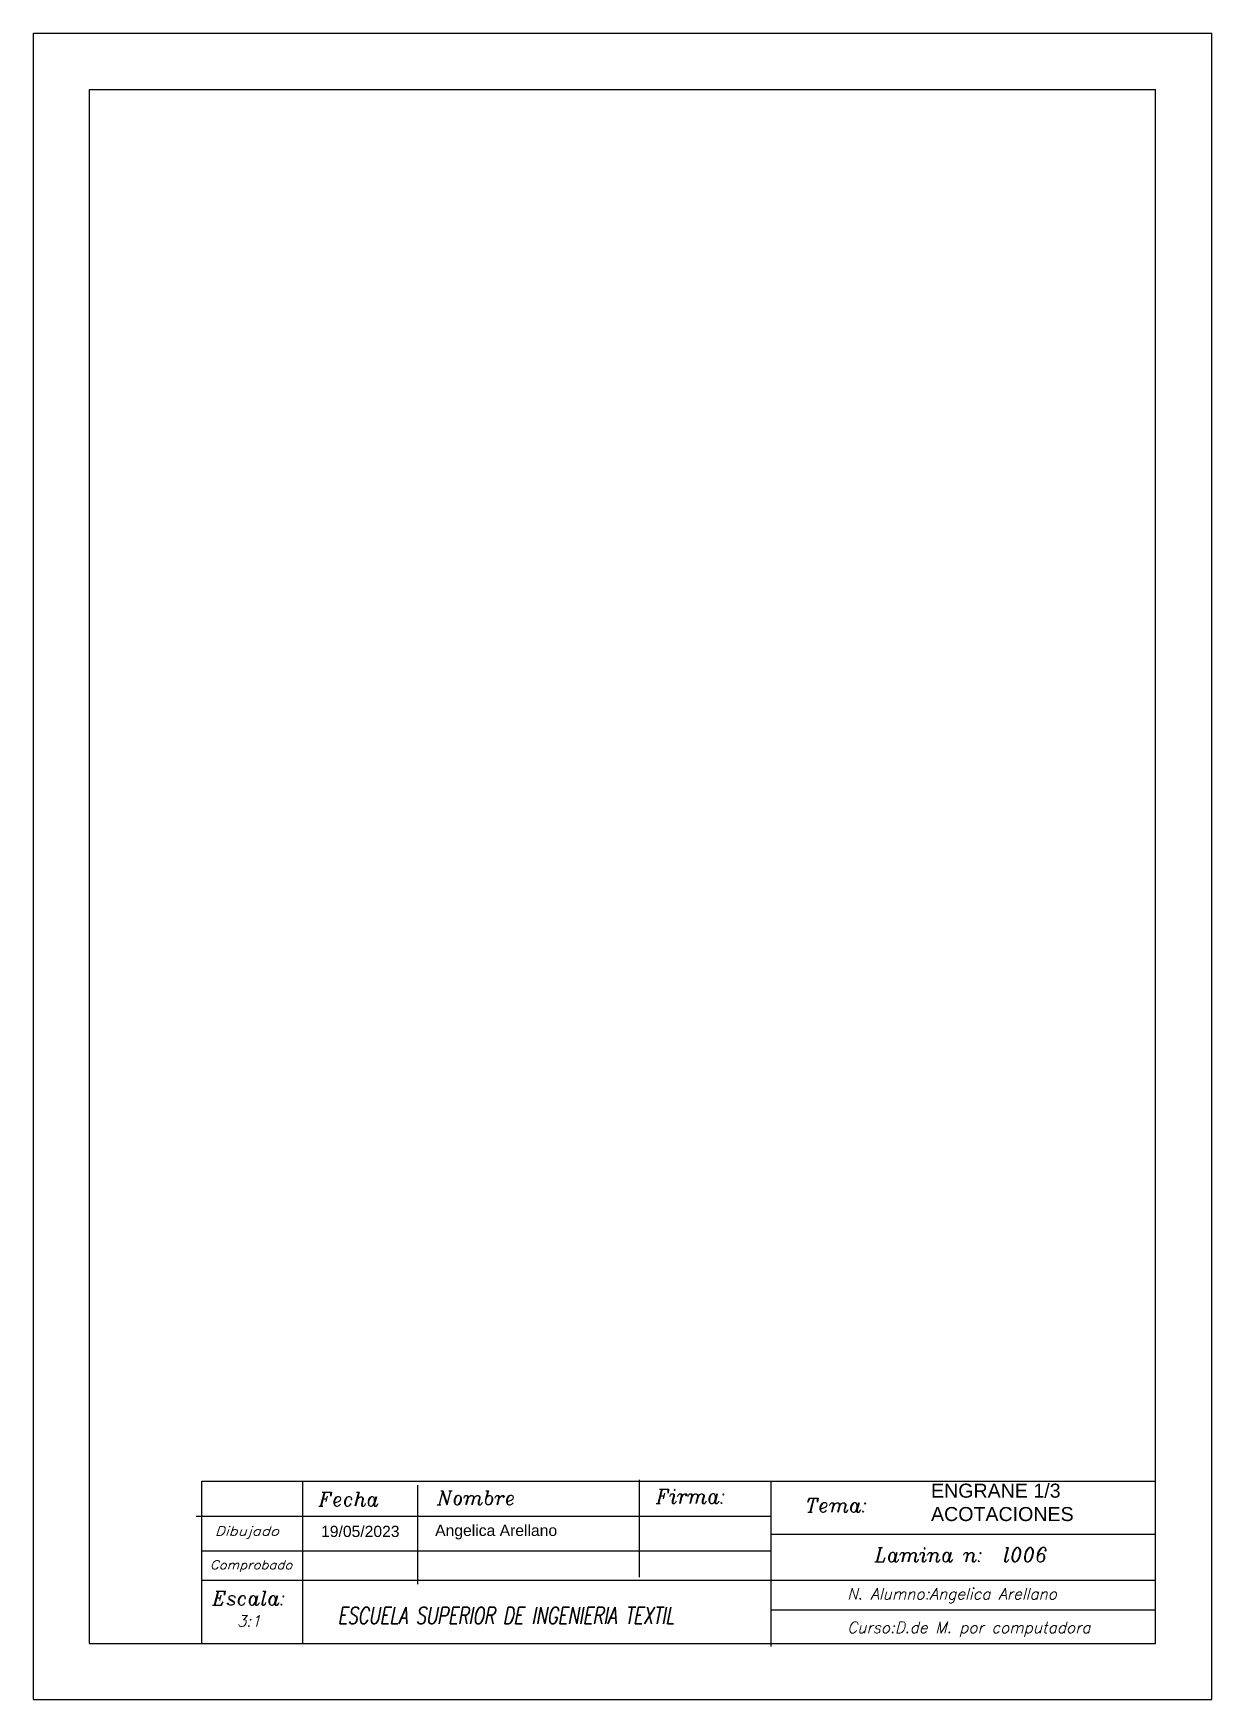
# Model space of a CAD drawing. Header units: millimetres. Extents: x 380 to 590, y 291 to 588.
import ezdxf
from ezdxf.enums import TextEntityAlignment as Align

# ---------------------------------------------------------------- set-up
doc = ezdxf.new("R2010")
doc.units = ezdxf.units.MM
doc.styles.add('ITALIC', font='italic', dxfattribs={"height": 2})
doc.styles.add('ITALICC', font='italicc', dxfattribs={"height": 3})
doc.styles.get("Standard").update_dxf_attribs({"font": 'arial.ttf'})

msp = doc.modelspace()

# ---------------------------------------------------------------- linework, layer by layer
for p, q in [((380.04, 588.01), (590.04, 588.01)), ((380.04, 291.01), (380.04, 588.01)), ((590.04, 291.01), (590.04, 588.01)), ((390.04, 578.01), (580.04, 578.01)), ((390.04, 301.01), (390.04, 578.01)), ((580.04, 301.01), (580.04, 578.01)), ((390.04, 301.01), (580.04, 301.01)), ((380.04, 291.01), (590.04, 291.01))]:
    msp.add_line(p, q)
at = {"color": 6}
for points in [[(410.04, 301.01), (410.04, 329.93), (580.04, 329.93)], [(428.04, 301.01), (428.04, 329.93)], [(488.04, 312.87), (488.04, 330.19)], [(511.56, 300.49), (511.56, 329.93)], [(448.54, 311.57), (448.54, 329.22)], [(511.56, 320.49), (580.04, 320.49)], [(410.04, 312.33), (580.04, 312.33)]]:
    msp.add_lwpolyline(points, dxfattribs=at)
for points in [[(409.04, 323.73), (511.56, 323.73)], [(410.04, 317.54), (511.56, 317.54)], [(511.56, 307.01), (580.04, 307.01)]]:
    msp.add_lwpolyline(points)

# ---------------------------------------------------------------- texts
at = {"style": 'ITALIC'}
for s, height, p in [('Fecha', 2.5, (430.9, 325.5)), ('Nombre', 2.5, (452.03, 325.75)), ('Firma:', 2.5, (491.01, 326)), ('Tema:', 2.5, (517.66, 324.45)), ('Lamina n:  l006', 2.5, (529.99, 315.6)), ('Escala:', 2.5, (411.96, 307.84)), ('N. Alumno:Angelica Arellano', 2, (525.08, 308.88)), ('3:1', 2, (416.3, 304.02)), ('Curso:D.de M. por computadora ', 2, (525.08, 302.89))]:
    msp.add_text(s, height=height, dxfattribs=at).set_placement(p)
for s, height, p, p2 in [('Dibujado', 1.615, (412.37, 320.26), (423.83, 320.26)), ('Comprobado', 1.543, (411.52, 314.28), (426.22, 314.28))]:
    msp.add_text(s, height=height, dxfattribs=at).set_placement(p, p2, align=Align.ALIGNED)
at = {"style": 'ITALICC', "width": 0.538171}
msp.add_text('ESCUELA SUPERIOR DE INGENIERIA TEXTIL', height=3, dxfattribs=at).set_placement((434.28, 304.52), (494.24, 304.52), align=Align.FIT)
at = {"attachment_point": 1}
for s, insert, char_height, width in [('ENGRANE 1/3\\PACOTACIONES ', (540.02, 329.51), 2.5, 34.6902), ('19/05/2023', (431.32, 322), 2, 22.7233), ('Angelica Arellano', (451.65, 322.18), 2, 22.7233)]:
    msp.add_mtext(s, dxfattribs=dict(at, insert=insert, char_height=char_height, width=width))

doc.saveas('drawing.dxf')
